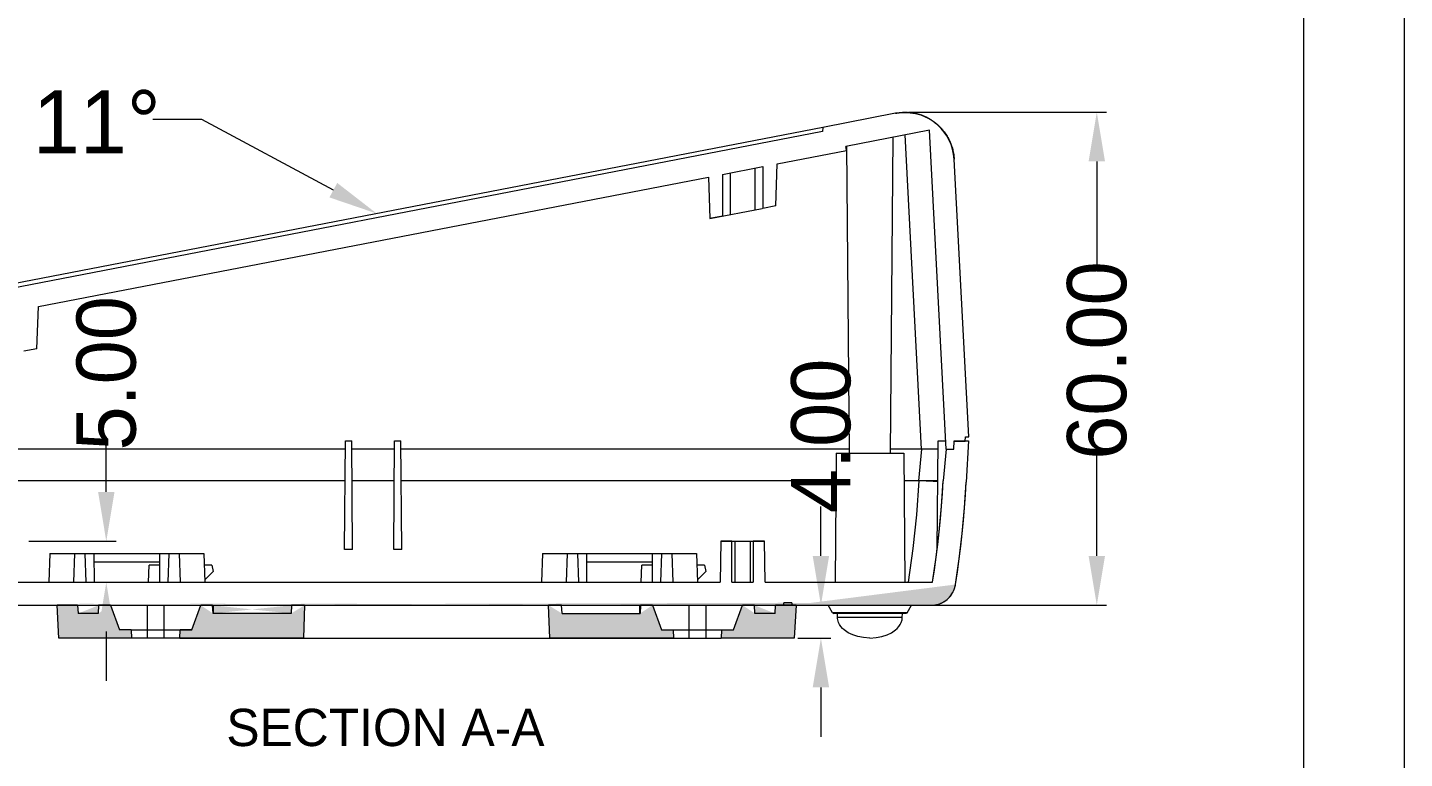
# Model space of a CAD drawing. Header units: millimetres. Extents: x 0 to 260, y 22 to 203.
# Drawn here: x 198.9 to 259.9, y 75.9 to 108.2 of the extents above; entities that cross this region are included whole.
import ezdxf

# ---------------------------------------------------------------- set-up
doc = ezdxf.new("R2010")
doc.units = ezdxf.units.MM

msp = doc.modelspace()

# ---------------------------------------------------------------- hatches: boundary and pattern name
at = {"true_color": 0xff00ff}
h = msp.add_hatch(color=6, dxfattribs=at)
h.dxf.hatch_style = 2
h.paths.add_polyline_path([(245.878174, 102.283154), (246.241887, 104.46579), (246.605954, 102.283154)])
h = msp.add_hatch(color=6, dxfattribs=at)
h.dxf.hatch_style = 2
h.paths.add_polyline_path([(212.596166, 101.332312), (214.345943, 99.977293), (212.251149, 100.691668)])
h = msp.add_hatch(color=6, dxfattribs=at)
h.dxf.hatch_style = 2
h.paths.add_polyline_path([(202.002143, 87.659069), (202.365857, 85.476433), (202.729924, 87.659069)])
h = msp.add_hatch(color=6, dxfattribs=at)
h.dxf.hatch_style = 2
h.paths.add_polyline_path([(233.657387, 84.822383), (234.021101, 82.639747), (234.385167, 84.822383)])
h = msp.add_hatch(color=6, dxfattribs=at)
h.dxf.hatch_style = 2
h.paths.add_polyline_path([(245.878174, 84.822383), (246.241887, 82.639747), (246.605954, 84.822383)])
h = msp.add_hatch(color=7)
h.dxf.hatch_style = 2
h.paths.add_polyline_path([(238.906015, 82.63957), (239.11017, 82.656344), (239.29929, 82.705297), (239.470972, 82.78438), (239.622815, 82.891542), (239.752416, 83.024732), (239.857374, 83.1819), (239.935286, 83.360995), (239.983751, 83.559967), (232.736284, 82.63957), (238.906015, 82.63957), (232.730287, 82.748931), (232.736284, 82.63957), (232.730287, 82.748931), (232.378215, 82.748931), (232.372217, 82.63957), (232.378215, 82.748931), (196.005062, 82.63957), (232.372217, 82.63957), (195.999417, 82.748931), (196.005062, 82.63957), (195.999417, 82.748931), (195.646992, 82.748931), (195.641348, 82.63957), (195.646992, 82.748931)])
h = msp.add_hatch(color=6, dxfattribs=at)
h.dxf.hatch_style = 2
h.paths.add_polyline_path([(202.002143, 81.475121), (202.365857, 83.657757), (202.729924, 81.475121)])
h = msp.add_hatch(color=7)
h.paths.add_polyline_path([(203.481799, 81.185068), (200.263407, 81.185068), (200.187207, 82.63957), (201.096316, 82.63957), (200.187207, 82.63957), (201.096316, 82.63957), (201.115718, 82.276209), (202.007541, 82.276209), (201.115718, 82.276209), (202.026943, 82.63957), (202.007541, 82.276209), (202.553993, 82.63957), (202.026943, 82.63957), (202.553993, 82.63957), (202.951927, 81.548429), (203.469099, 81.548429), (202.951927, 81.548429), (203.469099, 81.548429)])
h.paths.add_polyline_path([(211.098271, 81.185068), (205.621043, 81.185068), (205.634096, 81.548429), (206.150563, 81.548429), (205.634096, 81.548429), (206.150563, 81.548429), (206.548849, 82.63957), (207.075899, 82.63957), (206.548849, 82.63957), (207.094949, 82.276209), (207.075899, 82.63957), (210.552877, 82.276209), (207.094949, 82.276209), (210.571927, 82.63957), (210.552877, 82.276209), (211.149071, 82.63957), (210.571927, 82.63957), (211.149071, 82.63957)])
h.paths.add_polyline_path([(227.484093, 81.185068), (222.006866, 81.185068), (221.956066, 82.63957), (222.533563, 82.63957), (221.956066, 82.63957), (222.552613, 82.276209), (222.533563, 82.63957), (222.552613, 82.276209), (226.010188, 82.276209), (226.029238, 82.63957), (226.010188, 82.276209), (226.556288, 82.63957), (226.029238, 82.63957), (226.556288, 82.63957), (226.954221, 81.548429), (227.471393, 81.548429)])
h.paths.add_polyline_path([(232.841729, 81.185068), (229.623691, 81.185068), (229.636391, 81.548429), (230.15321, 81.548429), (230.551143, 82.63957), (231.078546, 82.63957), (230.551143, 82.63957), (231.097243, 82.276209), (231.078546, 82.63957), (231.989771, 82.276209), (231.097243, 82.276209), (231.989771, 82.276209), (232.008821, 82.63957), (232.917929, 82.63957), (232.008821, 82.63957), (232.917929, 82.63957)])
h = msp.add_hatch(color=6, dxfattribs=at)
h.dxf.hatch_style = 2
h.paths.add_polyline_path([(233.657387, 79.002255), (234.021101, 81.184891), (234.385167, 79.002255)])

# ---------------------------------------------------------------- linework, layer by layer
at = {"color": 7, "lineweight": 0}
for points in [[(0.128058, 22.287794), (259.869517, 22.287794), (259.869517, 202.784781), (0.128058, 202.784781)], [(4.604456, 198.308031), (255.392767, 198.308031), (255.392767, 26.763839), (4.604456, 26.763839)]]:
    msp.add_lwpolyline(points, close=True, dxfattribs=at)
for points in [[(237.329874, 104.415661), (234.10231, 103.791949)], [(237.329874, 104.415661), (234.10231, 103.791949)], [(239.92265, 102.387188), (239.899711, 102.609431), (239.855345, 102.824088), (239.790703, 103.030124), (239.706937, 103.226502), (239.605201, 103.412184), (239.486645, 103.586135), (239.352424, 103.747318), (239.203689, 103.894696), (239.041592, 104.027232), (238.867286, 104.143891), (238.681924, 104.243634), (238.486657, 104.325427), (238.282638, 104.388231), (238.07102, 104.431011), (237.852954, 104.452729), (237.629594, 104.452349), (237.329733, 104.415661)], [(237.329874, 104.415661), (237.381027, 104.42448), (237.432532, 104.432947), (237.484744, 104.439649), (237.538013, 104.445294), (237.591635, 104.44988), (237.645963, 104.452702), (237.700644, 104.454466), (237.75603, 104.454819), (237.811769, 104.453761), (237.868213, 104.451644), (237.92501, 104.447763), (237.981807, 104.442119), (238.038957, 104.435063), (238.09646, 104.426244), (238.153963, 104.416366), (238.211819, 104.404372), (238.269321, 104.390966), (238.326824, 104.375797), (238.384327, 104.358863), (238.441477, 104.340519), (238.498627, 104.320058), (238.555424, 104.298538), (238.611869, 104.275255), (238.667607, 104.249855), (238.722641, 104.223044), (238.777674, 104.194822), (238.831296, 104.164836), (238.884566, 104.133086), (238.93713, 104.099924), (238.988282, 104.065352), (239.03873, 104.029016), (239.088119, 103.991622), (239.136449, 103.952816), (239.183721, 103.912247), (239.229935, 103.870972), (239.274738, 103.827933), (239.31813, 103.784188), (239.36011, 103.739033), (239.40068, 103.692819), (239.439838, 103.645547), (239.477938, 103.597569), (239.514274, 103.548533), (239.549199, 103.498438), (239.58236, 103.448344), (239.61411, 103.396838), (239.644449, 103.345333), (239.673024, 103.292769), (239.699835, 103.240205), (239.725235, 103.187288), (239.748871, 103.133666), (239.771096, 103.080044), (239.79191, 103.026422), (239.810607, 102.972094), (239.828246, 102.918472), (239.844121, 102.864497), (239.858585, 102.810169), (239.871638, 102.756547), (239.882927, 102.702924), (239.893157, 102.649302), (239.901624, 102.596386), (239.909032, 102.543116), (239.914677, 102.490905), (239.919616, 102.438694), (239.922791, 102.387188)], [(234.099065, 103.791773), (193.041376, 95.863092)], [(234.102169, 103.792126), (234.095466, 103.605859)], [(234.102169, 103.792126), (234.095466, 103.605859)], [(234.095607, 103.605718), (193.044974, 95.678449)], [(234.095607, 103.605718), (193.044974, 95.678449)], [(238.834683, 103.669112), (235.118169, 102.951209)], [(238.834683, 103.669112), (235.118169, 102.951209)], [(237.101451, 89.367501), (237.223512, 103.357962)], [(238.477425, 89.549393), (237.748586, 103.459421)], [(239.574352, 89.549393), (238.834577, 103.668971)], [(239.574352, 89.549393), (238.834577, 103.668971)], [(232.088831, 102.181201), (235.152706, 102.77281)], [(232.088831, 102.181201), (235.152706, 102.77281)], [(235.152565, 102.772704), (235.117993, 102.951209)], [(235.152565, 102.772704), (235.117993, 102.951209)], [(235.280376, 89.367501), (235.161843, 102.959676)], [(229.657628, 101.711619), (231.450444, 102.057694)], [(229.657628, 101.711619), (231.450444, 102.057694)], [(231.099431, 101.989996), (231.099431, 100.138265)], [(231.45048, 102.05787), (231.45048, 100.20614)], [(231.45048, 102.05787), (231.45048, 100.20614)], [(232.023744, 100.3167), (232.089008, 102.181131)], [(232.023744, 100.3167), (232.089008, 102.181131)], [(240.566893, 90.095105), (239.92272, 102.387294)], [(240.566893, 90.095105), (239.92272, 102.387294)], [(199.358391, 95.860799), (229.040055, 101.59238)], [(199.358391, 95.860799), (229.040055, 101.59238)], [(229.039949, 101.592415), (229.104508, 99.752679)], [(229.039949, 101.592415), (229.104508, 99.752679)], [(229.657628, 101.711619), (229.657628, 99.859888)], [(229.657628, 101.711619), (229.657628, 99.859888)], [(230.008712, 99.92741), (230.008712, 101.779493)], [(229.104366, 99.75275), (231.424939, 100.20113)], [(232.023744, 100.3167), (231.45048, 100.206281)], [(232.023744, 100.3167), (231.45048, 100.206281)], [(229.657628, 99.859888), (229.104472, 99.752644)], [(199.292916, 93.996334), (199.358532, 95.860764)], [(199.292916, 93.996334), (199.358532, 95.860764)], [(199.292916, 93.996334), (198.720004, 93.885561)], [(199.292916, 93.996334), (198.720004, 93.885561)], [(212.915853, 85.112789), (212.957833, 89.913037)], [(212.957904, 89.913213), (213.237657, 89.913213)], [(213.279672, 85.112789), (213.237692, 89.913037)], [(215.097995, 85.112789), (215.139623, 89.913037)], [(215.139658, 89.913213), (215.419764, 89.913213)], [(215.461779, 85.112789), (215.419799, 89.913037)], [(239.174726, 85.112789), (239.216706, 89.913037)], [(239.216741, 89.913213), (239.555408, 89.913213)], [(239.906104, 89.549393), (239.918452, 89.913107)], [(239.906104, 89.549393), (239.918452, 89.913107)], [(239.906104, 89.549393), (239.918452, 89.908874)], [(239.918522, 89.913213), (240.555286, 89.913213)], [(239.918522, 89.913213), (240.555286, 89.913213)], [(239.918522, 89.908733), (240.412764, 89.908733)], [(239.918522, 89.908733), (240.412764, 89.908733)], [(240.412905, 89.908733), (240.419608, 90.094999)], [(240.412905, 89.908733), (240.419608, 90.094999)], [(240.419431, 90.095105), (240.566893, 90.095105)], [(240.419431, 90.095105), (240.566893, 90.095105)], [(240.55518, 89.913213), (240.459577, 88.094996)], [(240.55518, 89.913213), (240.459577, 88.094996)], [(212.954799, 89.549393), (193.098702, 89.549393)], [(215.136554, 89.549393), (213.240726, 89.549393)], [(235.279001, 89.549393), (215.422903, 89.549393)], [(234.695047, 89.367501), (234.645306, 83.657793)], [(234.6954, 89.367501), (237.686603, 89.367501)], [(239.213319, 89.549393), (237.103356, 89.549393)], [(237.686779, 89.367501), (237.736874, 83.657793)], [(238.355117, 88.147948), (238.488467, 89.549534)], [(239.574705, 89.549393), (239.442766, 88.147807)], [(239.574705, 89.549393), (239.442766, 88.147807)], [(239.574352, 89.549393), (239.905963, 89.549393)], [(239.574705, 89.549393), (239.905963, 89.549393)], [(239.574705, 89.549393), (239.905963, 89.549393)], [(212.942382, 88.147948), (193.693062, 88.147948)], [(215.124524, 88.147948), (213.253038, 88.147948)], [(234.684711, 88.147948), (215.435392, 88.147948)], [(238.355117, 88.147948), (237.697539, 88.147948)], [(238.354094, 88.147948), (238.251083, 86.649348), (238.096919, 85.151454), (237.890897, 83.657793)], [(239.201607, 88.151723), (238.987471, 88.148195), (238.686552, 88.148195), (238.354941, 88.147842)], [(239.200902, 88.114505), (238.99241, 88.115916), (238.690079, 88.126852), (238.354941, 88.148019)], [(238.967998, 83.657934), (239.05337, 84.216028), (239.131334, 84.775181), (239.201889, 85.335392), (239.265037, 85.896662), (239.320776, 86.458637), (239.369106, 87.021317), (239.409676, 87.584703), (239.442837, 88.148089)], [(238.967998, 83.657934), (239.13129, 84.775495), (239.264948, 85.896794), (239.368842, 87.021201), (239.442837, 88.148089)], [(239.983645, 83.560109), (240.069017, 84.123847), (240.146981, 84.688645), (240.217537, 85.2545), (240.281037, 85.821061), (240.336776, 86.389034), (240.385459, 86.957006), (240.426381, 87.525684), (240.459895, 88.094714)], [(239.983645, 83.560109), (240.147157, 84.688931), (240.281037, 85.821326), (240.385282, 86.956763), (240.459895, 88.094714)], [(229.590459, 85.476256), (229.558356, 83.65804)], [(229.590459, 85.476256), (229.558356, 83.65804)], [(230.081384, 85.476256), (229.590318, 85.476256)], [(229.590459, 85.476256), (231.517684, 85.476256)], [(230.081384, 83.657934), (230.081384, 85.476151)], [(230.081384, 83.657934), (230.081384, 85.476151)], [(230.226764, 83.657934), (230.226764, 85.476151)], [(230.881343, 85.476256), (230.881343, 83.65804)], [(231.517649, 85.476256), (231.026582, 85.476256)], [(231.026723, 85.476256), (231.026723, 83.65804)], [(231.026723, 85.476256), (231.026723, 83.65804)], [(231.549681, 83.657934), (231.517578, 85.476151)], [(231.549681, 83.657934), (231.517578, 85.476151)], [(199.868261, 84.930897), (199.823811, 83.658075)], [(199.868261, 84.930897), (206.688866, 84.930897)], [(200.958979, 84.930897), (200.914529, 83.658075)], [(201.415791, 84.930897), (201.460241, 83.658075)], [(201.812666, 84.930897), (201.823955, 83.658075)], [(204.733419, 83.657934), (204.744355, 84.930756)], [(205.141301, 84.930897), (205.096851, 83.658075)], [(205.598148, 84.930897), (205.642598, 83.658075)], [(206.688831, 84.930897), (206.733281, 83.658075)], [(213.279672, 85.112789), (212.915959, 85.112789)], [(215.461779, 85.112789), (215.098066, 85.112789)], [(221.688448, 84.930897), (221.643998, 83.658075)], [(221.688448, 84.930897), (228.509407, 84.930897)], [(222.779519, 84.930897), (222.735069, 83.658075)], [(223.235979, 84.930897), (223.280781, 83.658075)], [(223.633206, 84.930897), (223.644142, 83.658075)], [(226.553607, 83.657934), (226.564543, 84.930756)], [(226.961841, 84.930897), (226.917391, 83.658075)], [(227.418336, 84.930897), (227.462786, 83.658075)], [(228.509407, 84.930897), (228.553857, 83.658075)], [(201.815771, 84.567113), (204.741357, 84.567113)], [(204.235932, 83.657934), (204.262743, 84.421698)], [(204.739946, 84.421733), (204.262637, 84.421733)], [(207.045419, 84.421733), (206.706752, 84.421733)], [(207.045419, 84.421733), (207.096924, 84.127869)], [(223.636311, 84.567113), (226.561544, 84.567113)], [(226.056472, 83.657934), (226.082931, 84.421698)], [(226.560168, 84.421733), (226.08286, 84.421733)], [(228.865606, 84.421733), (228.527292, 84.421733)], [(228.865606, 84.421733), (228.917465, 84.127869)], [(198.818888, 83.657934), (229.558532, 83.657934)], [(198.818888, 83.657934), (229.558532, 83.657934)], [(206.729859, 83.760592), (207.097101, 84.127834)], [(228.550399, 83.760592), (228.917641, 84.127834)], [(230.081384, 83.657934), (231.026829, 83.657934)], [(230.081384, 83.657934), (231.026829, 83.657934)], [(231.549681, 83.657934), (238.967892, 83.657934)], [(231.549681, 83.657934), (238.967892, 83.657934)], [(238.906015, 82.63957), (238.927887, 82.639923), (238.950465, 82.640629), (238.973042, 82.641687), (238.99562, 82.643451), (239.018198, 82.645567), (239.041481, 82.648037), (239.064059, 82.651212), (239.087342, 82.65474), (239.110273, 82.658973), (239.133556, 82.663559), (239.156487, 82.668851), (239.179417, 82.674848), (239.203054, 82.680845), (239.225984, 82.687901), (239.248915, 82.694956), (239.271845, 82.70307), (239.294776, 82.711184), (239.317354, 82.720356), (239.339931, 82.729881), (239.362862, 82.739759), (239.384734, 82.750342), (239.407312, 82.761631), (239.428831, 82.773273), (239.450704, 82.78562), (239.472223, 82.79832), (239.49339, 82.811373), (239.514556, 82.825131), (239.535017, 82.839242), (239.555479, 82.854059), (239.575234, 82.869229), (239.595342, 82.884751), (239.614745, 82.900979), (239.633795, 82.917559), (239.651787, 82.934845), (239.670131, 82.952131), (239.688123, 82.970123), (239.705409, 82.988115), (239.72199, 83.006459), (239.738217, 83.025509), (239.754092, 83.044559), (239.769615, 83.064315), (239.784784, 83.08407), (239.799248, 83.104179), (239.813006, 83.12464), (239.826412, 83.145454), (239.839465, 83.166267), (239.852165, 83.187434), (239.863806, 83.208601), (239.875095, 83.23012), (239.886031, 83.25164), (239.896615, 83.273512), (239.90614, 83.295031), (239.915312, 83.317256), (239.924484, 83.339129), (239.932598, 83.361354), (239.940359, 83.383226), (239.947415, 83.405451), (239.954117, 83.427676), (239.960115, 83.449901), (239.965759, 83.472126), (239.971051, 83.494351), (239.975637, 83.516223), (239.97987, 83.538448), (239.983751, 83.559967)], [(238.906015, 82.63957), (239.102921, 82.657371), (239.288922, 82.708819), (239.460586, 82.790984), (239.614481, 82.900935), (239.747176, 83.035739), (239.855241, 83.192467), (239.935243, 83.368187), (239.983751, 83.559967)], [(195.644206, 82.63957), (238.90605, 82.63957)], [(196.004921, 82.63957), (232.372429, 82.63957)], [(200.263407, 81.185068), (200.187207, 82.63957)], [(200.263407, 81.185068), (200.187207, 82.63957)], [(201.096421, 82.63957), (200.187313, 82.63957)], [(201.096421, 82.63957), (201.115824, 82.276209)], [(201.096421, 82.63957), (201.115824, 82.276209)], [(202.026943, 82.63957), (202.007541, 82.276209)], [(202.026943, 82.63957), (202.007541, 82.276209)], [(202.554029, 82.63957), (202.026979, 82.63957)], [(202.554029, 82.63957), (202.951962, 81.548429)], [(202.554029, 82.63957), (202.951962, 81.548429)], [(204.187707, 81.185068), (204.187707, 82.63957)], [(204.914959, 82.63957), (204.914959, 81.185068)], [(206.150739, 81.548499), (206.549025, 82.639641)], [(206.150739, 81.548499), (206.549025, 82.639641)], [(207.076075, 82.63957), (206.549025, 82.63957)], [(207.095019, 82.276103), (207.075969, 82.639464)], [(207.095019, 82.276103), (207.075969, 82.639464)], [(207.11982, 82.276103), (207.11982, 82.639464)], [(210.571821, 82.63957), (210.552771, 82.276209)], [(210.571821, 82.63957), (210.552771, 82.276209)], [(211.149212, 82.63957), (210.571715, 82.63957)], [(211.149212, 82.63957), (211.098059, 81.185068)], [(211.149212, 82.63957), (211.098059, 81.185068)], [(222.00676, 81.185068), (221.95596, 82.63957)], [(222.00676, 81.185068), (221.95596, 82.63957)], [(222.533527, 82.63957), (221.95603, 82.63957)], [(222.552472, 82.276103), (222.533422, 82.639464)], [(222.552472, 82.276103), (222.533422, 82.639464)], [(225.985529, 82.63957), (225.985529, 82.276209)], [(226.029273, 82.63957), (226.010223, 82.276209)], [(226.029273, 82.63957), (226.010223, 82.276209)], [(226.556358, 82.63957), (226.029308, 82.63957)], [(226.556358, 82.63957), (226.954292, 81.548429)], [(226.556358, 82.63957), (226.954292, 81.548429)], [(228.19039, 81.185068), (228.190037, 82.63957)], [(228.917641, 82.63957), (228.917641, 81.185068)], [(230.153386, 81.548499), (230.55132, 82.639641)], [(230.153386, 81.548499), (230.55132, 82.639641)], [(231.078405, 82.63957), (230.551355, 82.63957)], [(231.097349, 82.276103), (231.078299, 82.639464)], [(231.097349, 82.276103), (231.078299, 82.639464)], [(231.98963, 82.276103), (232.009033, 82.639464)], [(231.98963, 82.276103), (232.009033, 82.639464)], [(232.918071, 82.63957), (232.008962, 82.63957)], [(232.372394, 82.63957), (232.378391, 82.748931)], [(232.372394, 82.63957), (232.378391, 82.748931)], [(232.730322, 82.74879), (232.37825, 82.74879)], [(232.730322, 82.74879), (232.37825, 82.74879)], [(232.730322, 82.74879), (232.736319, 82.639429)], [(232.730322, 82.74879), (232.736319, 82.639429)], [(232.736178, 82.63957), (238.905909, 82.63957)], [(232.918071, 82.63957), (232.841518, 81.185068)], [(232.918071, 82.63957), (232.841518, 81.185068)], [(234.533475, 82.312298), (234.344386, 82.639676)], [(237.848704, 82.312298), (238.037441, 82.639676)], [(202.007646, 82.276103), (201.115824, 82.276103)], [(202.007646, 82.276103), (201.115824, 82.276103)], [(210.552877, 82.276103), (207.094949, 82.276103)], [(210.552877, 82.276103), (207.094949, 82.276103)], [(222.552472, 82.276103), (226.010399, 82.276103)], [(222.552472, 82.276103), (226.010399, 82.276103)], [(231.98963, 82.276103), (231.097455, 82.276103)], [(231.98963, 82.276103), (231.097455, 82.276103)], [(234.533475, 82.312298), (234.559934, 82.28584)], [(237.848704, 82.312298), (234.533652, 82.312298)], [(234.560004, 82.285769), (234.596693, 82.276244)], [(237.785663, 82.276103), (234.596552, 82.276103)], [(234.757771, 82.100067), (234.754596, 82.276103)], [(237.624444, 82.100067), (234.757771, 82.100067)], [(236.190931, 81.190924), (235.907651, 81.208915), (235.655414, 81.256893), (235.429989, 81.329918), (235.228906, 81.426226), (235.053576, 81.546876), (234.97667, 81.617432), (234.907526, 81.695396), (234.847906, 81.782532), (234.800281, 81.880604), (234.767473, 81.993493), (234.759006, 82.057699), (234.757948, 82.100032)], [(236.190931, 81.190924), (236.474564, 81.208915), (236.726448, 81.256893), (236.951873, 81.329918), (237.152956, 81.426226), (237.328639, 81.546876), (237.405192, 81.617432), (237.474689, 81.695396), (237.534309, 81.782532), (237.581934, 81.880604), (237.614389, 81.993493), (237.622856, 82.057699), (237.624267, 82.100032)], [(237.624444, 82.100067), (237.627619, 82.276103)], [(237.821823, 82.285769), (237.785487, 82.276244)], [(237.848704, 82.312298), (237.821893, 82.28584)], [(205.602946, 81.185068), (200.263301, 81.185068)], [(203.481799, 81.185068), (200.263407, 81.185068)], [(203.469064, 81.548499), (202.951891, 81.548499)], [(203.469064, 81.548499), (202.951891, 81.548499)], [(203.469064, 81.548499), (203.481764, 81.185138)], [(203.469064, 81.548499), (203.481764, 81.185138)], [(203.470792, 81.548499), (206.150845, 81.548499)], [(205.62122, 81.185068), (205.63392, 81.548429)], [(205.62122, 81.185068), (205.63392, 81.548429)], [(205.62122, 81.185068), (229.605522, 81.185068)], [(211.098236, 81.185068), (205.621361, 81.185068)], [(206.150739, 81.548499), (205.63392, 81.548499)], [(227.484129, 81.185068), (222.006901, 81.185068)], [(226.954292, 81.548499), (227.471464, 81.548499)], [(226.954292, 81.548499), (227.471464, 81.548499)], [(227.471393, 81.548499), (227.484093, 81.185138)], [(227.471393, 81.548499), (227.484093, 81.185138)], [(227.489985, 81.548499), (230.153457, 81.548499)], [(229.623549, 81.185068), (229.636249, 81.548429)], [(229.623549, 81.185068), (229.636249, 81.548429)], [(232.841588, 81.185068), (229.623549, 81.185068)], [(232.841588, 81.185068), (229.623549, 81.185068)], [(229.636285, 81.548499), (230.153457, 81.548499)], [(255.392837, 78.882699), (255.392837, 26.764015)]]:
    msp.add_lwpolyline(points, dxfattribs=at)
at = {"color": 6, "lineweight": 0, "true_color": 0xff00ff}
for points in [[(237.903138, 104.465967), (246.673899, 104.465967)], [(206.60547, 104.143845), (204.422834, 104.143845)], [(212.423904, 101.011919), (206.60554, 104.143881)], [(246.241993, 102.283154), (246.241993, 97.652946)], [(202.365928, 87.659069), (202.365928, 89.841705)], [(246.241993, 84.822383), (246.241993, 89.452591)], [(234.021207, 84.822383), (234.021207, 87.005019)], [(198.937033, 85.476256), (202.797833, 85.476256)], [(196.977811, 83.657934), (202.797939, 83.657934)], [(233.067931, 82.63957), (234.453289, 82.63957)], [(238.957697, 82.63957), (246.674005, 82.63957)], [(202.365928, 81.475121), (202.365928, 79.292485)], [(232.991801, 81.185068), (234.453359, 81.185068)], [(234.021207, 79.002255), (234.021207, 76.819619)]]:
    msp.add_lwpolyline(points, dxfattribs=at)

# ---------------------------------------------------------------- texts
at = {"color": 4, "true_color": 0x00ffff, "insert": (199.114806, 105.437028), "char_height": 2.799365, "attachment_point": 1}
msp.add_mtext('{\\fAdobeSongStd-Light|b0|i0|c0;11°}', dxfattribs=at)
at = {"color": 4, "true_color": 0x00ffff, "char_height": 2.624417, "attachment_point": 7, "rotation": 90}
for s, insert in [('{\\fAdobeSongStd-Light|b0|i0|c0;60.00}', (247.582838, 89.081539)), ('{\\fAdobeSongStd-Light|b0|i0|c0;5.00}', (203.706774, 89.492212)), ('{\\fAdobeSongStd-Light|b0|i0|c0;4.00}', (235.362223, 86.72375))]:
    msp.add_mtext(s, dxfattribs=dict(at, insert=insert))
at = {"color": 6, "true_color": 0xff00ff, "insert": (207.684481, 78.057615), "char_height": 1.649549, "attachment_point": 1}
msp.add_mtext('{\\fAdobeSongStd-Light|b0|i0|c0;SECTION A-A}', dxfattribs=at)

doc.saveas('drawing.dxf')
